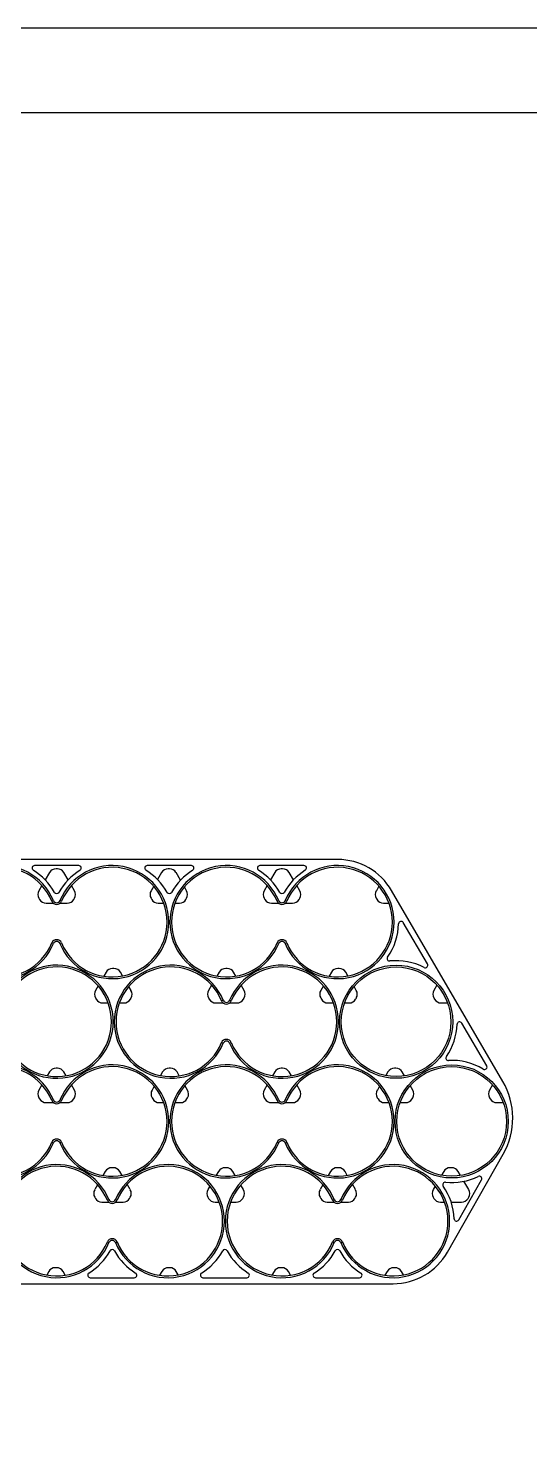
# Model space of a CAD drawing. Header units: millimetres. Extents: x -12 to 988, y -34 to 673.
# Drawn here: x 663 to 762.8, y 393.3 to 673.1 of the extents above; entities that cross this region are included whole.
import ezdxf

# ---------------------------------------------------------------- set-up
doc = ezdxf.new("R2010")
doc.units = ezdxf.units.MM

# ---------------------------------------------------------------- blocks, each defined once
blk = doc.blocks.new('新块')
at = {"color": 5}
blk.add_lwpolyline([(-242.21, -177.07), (213.92, -177.07), (213.92, 145.45), (-242.21, 145.45)], close=True, dxfattribs=at)
at = {"color": 6}
blk.add_lwpolyline([(-203.82, -169.39), (206.24, -169.39), (206.24, 137.77), (-203.82, 137.77)], close=True, dxfattribs=at)

msp = doc.modelspace()

# ---------------------------------------------------------------- linework, layer by layer
at = {"linetype": 'Continuous'}
for p, q in [((724.56, 507.76), (659.46, 507.76)), ((673.09, 506.56), (664.33, 506.56)), ((695.49, 506.56), (686.73, 506.56)), ((717.89, 506.56), (709.13, 506.56)), ((667.28, 505.17), (666.44, 503.72)), ((668.84, 505.92), (668.58, 505.92)), ((670.98, 503.72), (670.14, 505.17)), ((689.58, 505.17), (688.77, 503.78)), ((691.14, 505.92), (690.88, 505.92)), ((693.32, 503.65), (692.44, 505.17)), ((712.08, 505.17), (711.24, 503.72)), ((713.64, 505.92), (713.38, 505.92)), ((715.78, 503.72), (714.94, 505.17)), ((665.78, 502.58), (665.18, 501.54)), ((672.24, 501.54), (671.64, 502.58)), ((688, 502.45), (687.48, 501.54)), ((694.54, 501.54), (694.1, 502.31)), ((710.58, 502.58), (709.98, 501.54)), ((717.04, 501.54), (716.44, 502.58)), ((732.8, 502.45), (732.28, 501.54)), ((757.42, 463.63), (735.32, 501.58)), ((665.17, 500.04), (665.31, 499.81)), ((666.61, 499.06), (668.04, 499.06)), ((667.74, 499.46), (668.06, 499.6)), ((669.68, 499.46), (669.36, 499.6)), ((669.38, 499.06), (670.81, 499.06)), ((672.11, 499.81), (672.25, 500.04)), ((687.47, 500.04), (687.61, 499.81)), ((688.91, 499.06), (690, 499.06)), ((692.22, 499.06), (693.11, 499.06)), ((694.41, 499.81), (694.55, 500.04)), ((709.97, 500.04), (710.11, 499.81)), ((711.41, 499.06), (712.84, 499.06)), ((712.54, 499.46), (712.86, 499.6)), ((714.48, 499.46), (714.16, 499.6)), ((714.18, 499.06), (715.61, 499.06)), ((716.91, 499.81), (717.05, 500.04)), ((732.27, 500.04), (732.41, 499.81)), ((733.71, 499.06), (734.8, 499.06)), ((742.43, 486.98), (737.64, 495.22)), ((668.06, 491.03), (667.74, 491.16)), ((669.36, 491.03), (669.68, 491.16)), ((712.86, 491.03), (712.54, 491.16)), ((714.16, 491.03), (714.48, 491.16)), ((678.53, 485.34), (678.07, 484.55)), ((680.09, 486.09), (679.83, 486.09)), ((681.81, 484.61), (681.39, 485.34)), ((701.03, 485.34), (700.59, 484.58)), ((702.59, 486.09), (702.33, 486.09)), ((704.33, 484.58), (703.89, 485.34)), ((723.33, 485.34), (722.87, 484.55)), ((724.89, 486.09), (724.63, 486.09)), ((726.61, 484.61), (726.19, 485.34)), ((676.95, 482.62), (676.43, 481.71)), ((683.49, 481.71), (683.05, 482.48)), ((699.53, 482.76), (698.93, 481.71)), ((705.99, 481.71), (705.39, 482.76)), ((721.75, 482.62), (721.23, 481.71)), ((728.29, 481.71), (727.85, 482.48)), ((744.33, 482.76), (743.73, 481.71)), ((676.42, 480.21), (676.56, 479.98)), ((677.86, 479.23), (678.95, 479.23)), ((681.17, 479.23), (682.06, 479.23)), ((683.36, 479.98), (683.5, 480.21)), ((698.92, 480.21), (699.06, 479.98)), ((700.36, 479.23), (701.79, 479.23)), ((701.49, 479.64), (701.81, 479.77)), ((703.43, 479.64), (703.11, 479.77)), ((703.13, 479.23), (704.56, 479.23)), ((705.86, 479.98), (706, 480.21)), ((721.22, 480.21), (721.36, 479.98)), ((722.66, 479.23), (723.75, 479.23)), ((725.97, 479.23), (726.86, 479.23)), ((728.16, 479.98), (728.3, 480.21)), ((743.72, 480.21), (743.86, 479.98)), ((745.16, 479.23), (746.45, 479.23)), ((754.22, 466.74), (749.28, 475.23)), ((701.81, 471.2), (701.49, 471.34)), ((703.11, 471.2), (703.43, 471.34)), ((667.28, 465.51), (666.84, 464.75)), ((668.84, 466.26), (668.58, 466.26)), ((670.58, 464.75), (670.14, 465.51)), ((689.78, 465.51), (689.36, 464.78)), ((691.34, 466.26), (691.08, 466.26)), ((693.1, 464.72), (692.64, 465.51)), ((712.08, 465.51), (711.64, 464.75)), ((713.64, 466.26), (713.38, 466.26)), ((715.38, 464.75), (714.94, 465.51)), ((734.58, 465.51), (734.16, 464.78)), ((736.14, 466.26), (735.88, 466.26)), ((737.9, 464.72), (737.44, 465.51)), ((665.78, 462.93), (665.18, 461.88)), ((672.24, 461.88), (671.64, 462.93)), ((688.12, 462.65), (687.68, 461.88)), ((694.74, 461.88), (694.22, 462.79)), ((710.58, 462.93), (709.98, 461.88)), ((717.04, 461.88), (716.44, 462.93)), ((732.92, 462.65), (732.48, 461.88)), ((739.54, 461.88), (739.02, 462.79)), ((755.38, 462.93), (754.78, 461.88)), ((665.17, 460.38), (665.31, 460.15)), ((666.61, 459.4), (668.04, 459.4)), ((668.06, 459.94), (667.74, 459.81)), ((669.36, 459.94), (669.68, 459.81)), ((669.38, 459.4), (670.81, 459.4)), ((672.11, 460.15), (672.25, 460.38)), ((687.67, 460.38), (687.81, 460.15)), ((689.11, 459.4), (690, 459.4)), ((692.22, 459.4), (693.31, 459.4)), ((694.61, 460.15), (694.75, 460.38)), ((709.97, 460.38), (710.11, 460.15)), ((711.41, 459.4), (712.84, 459.4)), ((712.54, 459.81), (712.86, 459.94)), ((714.48, 459.81), (714.16, 459.94)), ((714.18, 459.4), (715.61, 459.4)), ((716.91, 460.15), (717.05, 460.38)), ((732.47, 460.38), (732.61, 460.15)), ((733.91, 459.4), (734.8, 459.4)), ((737.02, 459.4), (738.11, 459.4)), ((739.41, 460.15), (739.55, 460.38)), ((754.77, 460.38), (754.91, 460.15)), ((756.21, 459.4), (757.5, 459.4)), ((667.74, 451.51), (668.06, 451.37)), ((669.68, 451.51), (669.36, 451.37)), ((712.86, 451.37), (712.54, 451.51)), ((714.16, 451.37), (714.48, 451.51)), ((746.44, 429.68), (757.5, 449.17)), ((678.38, 445.71), (677.92, 444.91)), ((679.95, 446.46), (679.68, 446.46)), ((681.7, 444.93), (681.25, 445.71)), ((700.88, 445.71), (700.44, 444.95)), ((702.45, 446.46), (702.18, 446.46)), ((704.22, 444.9), (703.75, 445.71)), ((723.18, 445.71), (722.72, 444.91)), ((724.75, 446.46), (724.48, 446.46)), ((726.5, 444.93), (726.05, 445.71)), ((745.68, 445.71), (745.24, 444.95)), ((747.25, 446.46), (746.98, 446.46)), ((749.02, 444.9), (748.55, 445.71)), ((676.85, 443.07), (676.28, 442.09)), ((683.35, 442.09), (682.73, 443.15)), ((699.19, 442.79), (698.78, 442.09)), ((705.85, 442.09), (705.31, 443.01)), ((721.65, 443.07), (721.08, 442.09)), ((728.15, 442.09), (727.53, 443.15)), ((743.99, 442.79), (743.58, 442.09)), ((748.68, 436.07), (753.2, 444.02)), ((750.65, 442.09), (749.68, 443.75)), ((676.28, 440.59), (676.41, 440.35)), ((677.71, 439.6), (679.05, 439.6)), ((678.79, 439.98), (679.11, 440.11)), ((680.73, 439.98), (680.41, 440.11)), ((680.47, 439.6), (681.92, 439.6)), ((683.22, 440.35), (683.35, 440.59)), ((698.78, 440.59), (698.91, 440.35)), ((700.21, 439.6), (701.04, 439.6)), ((703.28, 439.6), (704.42, 439.6)), ((705.72, 440.35), (705.85, 440.59)), ((721.08, 440.59), (721.21, 440.35)), ((722.51, 439.6), (723.85, 439.6)), ((723.59, 439.98), (723.91, 440.11)), ((725.53, 439.98), (725.21, 440.11)), ((725.27, 439.6), (726.72, 439.6)), ((728.02, 440.35), (728.15, 440.59)), ((743.58, 440.59), (743.71, 440.35)), ((745.01, 439.6), (745.84, 439.6)), ((747.16, 439.6), (749.22, 439.6)), ((750.52, 440.35), (750.65, 440.59)), ((679.11, 431.54), (678.79, 431.68)), ((680.41, 431.54), (680.73, 431.68)), ((723.91, 431.54), (723.59, 431.68)), ((725.21, 431.54), (725.53, 431.68)), ((667.13, 425.82), (666.72, 425.11)), ((668.69, 426.57), (668.43, 426.57)), ((670.43, 425.06), (669.99, 425.82)), ((689.63, 425.82), (689.18, 425.05)), ((691.19, 426.57), (690.93, 426.57)), ((692.89, 425.13), (692.49, 425.82)), ((711.93, 425.82), (711.52, 425.11)), ((713.49, 426.57), (713.23, 426.57)), ((715.23, 425.06), (714.79, 425.82)), ((734.43, 425.82), (733.98, 425.05)), ((735.99, 426.57), (735.73, 426.57)), ((737.69, 425.13), (737.29, 425.82)), ((534.31, 423.38), (735.61, 423.38)), ((675.38, 424.58), (684.14, 424.58)), ((697.78, 424.58), (706.54, 424.58)), ((720.18, 424.58), (728.94, 424.58))]:
    msp.add_line(p, q, dxfattribs=at)
for centre, radius in [((736.21, 475.49), 11.25), ((736.21, 475.49), 10.9), ((747.26, 455.66), 11.25), ((747.26, 455.66), 10.9)]:
    msp.add_circle(centre, radius, dxfattribs=at)
for centre, radius, start, end in [((657.66, 495.31), 11.25, 22.3789, 337.6211), ((664.33, 506.06), 0.5, 90, 238.1902), ((679.76, 495.31), 11.25, 202.3789, 157.6211), ((673.09, 506.06), 0.5, 301.8098, 90), ((686.73, 506.06), 0.5, 90, 238.1902), ((702.46, 495.31), 11.25, 22.3789, 337.6211), ((695.49, 506.06), 0.5, 301.8098, 90), ((709.13, 506.06), 0.5, 90, 238.1902), ((724.56, 495.31), 11.25, 202.3789, 157.6211), ((717.89, 506.06), 0.5, 301.8098, 90), ((724.56, 495.31), 12.45, 30.222, 90), ((657.66, 495.31), 10.9, 22.3789, 337.6211), ((657.66, 495.31), 12.15, 29.13, 58.1902), ((668.58, 504.42), 1.5, 90, 149.9136), ((668.84, 504.42), 1.5, 30.0864, 90), ((679.76, 495.31), 12.15, 121.8098, 150.87), ((679.76, 495.31), 10.9, 202.3789, 157.6211), ((680.06, 495.31), 12.15, 29.13, 58.1902), ((690.88, 504.42), 1.5, 90, 149.9136), ((691.14, 504.42), 1.5, 30.0864, 90), ((702.16, 495.31), 12.15, 121.8098, 150.87), ((702.46, 495.31), 10.9, 22.3789, 337.6211), ((702.46, 495.31), 12.15, 29.13, 58.1902), ((713.38, 504.42), 1.5, 90, 149.9136), ((713.64, 504.42), 1.5, 30.0864, 90), ((724.56, 495.31), 12.15, 121.8098, 150.87), ((724.56, 495.31), 10.9, 202.3789, 157.6211), ((666.47, 500.79), 1.5, 149.9136, 209.8272), ((668.71, 501.47), 0.5, 209.13, 330.87), ((670.94, 500.79), 1.5, 330.1728, 30.0864), ((688.77, 500.79), 1.5, 149.9136, 209.8272), ((691.11, 501.47), 0.5, 209.13, 330.87), ((693.24, 500.79), 1.5, 330.1728, 30.0864), ((711.27, 500.79), 1.5, 149.9136, 209.8272), ((713.51, 501.47), 0.5, 209.13, 330.87), ((715.74, 500.79), 1.5, 330.1728, 30.0864), ((733.57, 500.79), 1.5, 149.9136, 209.8272), ((666.61, 500.56), 1.5, 209.8272, 270), ((668.71, 499.86), 1.05, 202.3789, 337.6211), ((668.71, 499.86), 0.7, 202.3789, 337.6211), ((670.81, 500.56), 1.5, 270, 330.1728), ((688.91, 500.56), 1.5, 209.8272, 270), ((693.11, 500.56), 1.5, 270, 330.1728), ((711.41, 500.56), 1.5, 209.8272, 270), ((713.51, 499.86), 1.05, 202.3789, 337.6211), ((713.51, 499.86), 0.7, 202.3789, 337.6211), ((715.61, 500.56), 1.5, 270, 330.1728), ((733.71, 500.56), 1.5, 209.8272, 270), ((737.2, 494.96), 0.5, 30.222, 178.4122), ((724.56, 495.31), 12.15, 325.0659, 358.4122), ((668.71, 490.76), 1.05, 22.3789, 157.6211), ((668.71, 490.76), 0.7, 22.3789, 157.6211), ((713.51, 490.76), 1.05, 22.3789, 157.6211), ((713.51, 490.76), 0.7, 22.3789, 157.6211), ((734.93, 488.07), 0.5, 145.0659, 275.8047), ((736.21, 475.49), 12.15, 62.7601, 95.8047), ((742, 486.73), 0.5, 242.7601, 30.222), ((668.71, 475.49), 11.25, 202.3789, 157.6211), ((668.71, 475.49), 10.9, 202.3789, 157.6211), ((679.83, 484.59), 1.5, 90, 149.9136), ((680.09, 484.59), 1.5, 30.0864, 90), ((691.41, 475.49), 11.25, 22.3789, 337.6211), ((691.41, 475.49), 10.9, 22.3789, 337.6211), ((702.33, 484.59), 1.5, 90, 149.9136), ((702.59, 484.59), 1.5, 30.0864, 90), ((713.51, 475.49), 11.25, 202.3789, 157.6211), ((713.51, 475.49), 10.9, 202.3789, 157.6211), ((724.63, 484.59), 1.5, 90, 149.9136), ((724.89, 484.59), 1.5, 30.0864, 90), ((677.72, 480.96), 1.5, 149.9136, 209.8272), ((682.19, 480.96), 1.5, 330.1728, 30.0864), ((700.22, 480.96), 1.5, 149.9136, 209.8272), ((704.69, 480.96), 1.5, 330.1728, 30.0864), ((722.52, 480.96), 1.5, 149.9136, 209.8272), ((726.99, 480.96), 1.5, 330.1728, 30.0864), ((745.02, 480.96), 1.5, 149.9136, 209.8272), ((677.86, 480.73), 1.5, 209.8272, 270), ((682.06, 480.73), 1.5, 270, 330.1728), ((700.36, 480.73), 1.5, 209.8272, 270), ((702.46, 480.04), 1.05, 202.3789, 337.6211), ((702.46, 480.04), 0.7, 202.3789, 337.6211), ((704.56, 480.73), 1.5, 270, 330.1728), ((722.66, 480.73), 1.5, 209.8272, 270), ((726.86, 480.73), 1.5, 270, 330.1728), ((745.16, 480.73), 1.5, 209.8272, 270), ((736.21, 475.49), 12.15, 325.3327, 357.6839), ((748.85, 474.97), 0.5, 30.222, 177.6839), ((702.46, 470.94), 1.05, 22.3789, 157.6211), ((702.46, 470.94), 0.7, 22.3789, 157.6211), ((746.61, 468.29), 0.5, 145.3327, 272.9262), ((747.26, 455.66), 12.15, 58.9096, 92.9262), ((657.66, 455.66), 11.25, 22.3789, 337.6211), ((657.66, 455.66), 10.9, 22.3789, 337.6211), ((668.58, 464.76), 1.5, 90, 149.9136), ((668.84, 464.76), 1.5, 30.0864, 90), ((679.76, 455.66), 11.25, 202.3789, 157.6211), ((679.76, 455.66), 10.9, 202.3789, 157.6211), ((691.08, 464.76), 1.5, 90, 149.9136), ((702.46, 455.66), 11.25, 22.3789, 337.6211), ((691.34, 464.76), 1.5, 30.0864, 90), ((702.46, 455.66), 10.9, 22.3789, 337.6211), ((713.38, 464.76), 1.5, 90, 149.9136), ((713.64, 464.76), 1.5, 30.0864, 90), ((724.56, 455.66), 11.25, 202.3789, 157.6211), ((724.56, 455.66), 10.9, 202.3789, 157.6211), ((735.88, 464.76), 1.5, 90, 149.9136), ((736.14, 464.76), 1.5, 30.0864, 90), ((753.79, 466.49), 0.5, 238.9096, 30.222), ((666.47, 461.13), 1.5, 149.9136, 209.8272), ((670.94, 461.13), 1.5, 330.1728, 30.0864), ((688.97, 461.13), 1.5, 149.9136, 209.8272), ((693.44, 461.13), 1.5, 330.1728, 30.0864), ((711.27, 461.13), 1.5, 149.9136, 209.8272), ((715.74, 461.13), 1.5, 330.1728, 30.0864), ((733.77, 461.13), 1.5, 149.9136, 209.8272), ((738.24, 461.13), 1.5, 330.1728, 30.0864), ((756.07, 461.13), 1.5, 149.9136, 209.8272), ((744.89, 456.33), 14.5, 330.4132, 30.222), ((666.61, 460.9), 1.5, 209.8272, 270), ((668.71, 460.21), 1.05, 202.3789, 337.6211), ((668.71, 460.21), 0.7, 202.3789, 337.6211), ((670.81, 460.9), 1.5, 270, 330.1728), ((689.11, 460.9), 1.5, 209.8272, 270), ((693.31, 460.9), 1.5, 270, 330.1728), ((711.41, 460.9), 1.5, 209.8272, 270), ((713.51, 460.21), 1.05, 202.3789, 337.6211), ((713.51, 460.21), 0.7, 202.3789, 337.6211), ((715.61, 460.9), 1.5, 270, 330.1728), ((733.91, 460.9), 1.5, 209.8272, 270), ((738.11, 460.9), 1.5, 270, 330.1728), ((756.21, 460.9), 1.5, 209.8272, 270), ((668.71, 451.11), 1.05, 22.3789, 157.6211), ((668.71, 451.11), 0.7, 22.3789, 157.6211), ((713.51, 451.11), 1.05, 22.3789, 157.6211), ((713.51, 451.11), 0.7, 22.3789, 157.6211), ((668.71, 435.83), 11.25, 22.3789, 337.6211), ((668.71, 435.83), 10.9, 22.3789, 337.6211), ((679.68, 444.96), 1.5, 90, 149.9136), ((679.95, 444.96), 1.5, 30.0864, 90), ((690.81, 435.83), 11.25, 202.3789, 157.6211), ((690.81, 435.83), 10.9, 202.3789, 157.6211), ((702.18, 444.96), 1.5, 90, 149.9136), ((713.51, 435.83), 11.25, 22.3789, 337.6211), ((702.45, 444.96), 1.5, 30.0864, 90), ((713.51, 435.83), 10.9, 22.3789, 337.6211), ((724.48, 444.96), 1.5, 90, 149.9136), ((724.75, 444.96), 1.5, 30.0864, 90), ((735.61, 435.83), 11.25, 202.3789, 157.6211), ((735.61, 435.83), 10.9, 202.3789, 157.6211), ((746.98, 444.96), 1.5, 90, 149.9136), ((747.25, 444.96), 1.5, 30.0864, 90), ((745.98, 443.07), 0.5, 84.1953, 214.9341), ((735.61, 435.83), 12.15, 2.2231, 34.9341), ((747.26, 455.66), 12.15, 264.1953, 295.7873), ((752.76, 444.27), 0.5, 330.4132, 115.7873), ((677.58, 441.33), 1.5, 149.9136, 209.8272), ((677.71, 441.1), 1.5, 209.8272, 270), ((679.76, 440.38), 1.05, 202.3789, 337.6211), ((679.76, 440.38), 0.7, 202.3789, 337.6211), ((681.92, 441.1), 1.5, 270, 330.1728), ((682.05, 441.33), 1.5, 330.1728, 30.0864), ((700.08, 441.33), 1.5, 149.9136, 209.8272), ((700.21, 441.1), 1.5, 209.8272, 270), ((704.42, 441.1), 1.5, 270, 330.1728), ((704.55, 441.33), 1.5, 330.1728, 30.0864), ((722.38, 441.33), 1.5, 149.9136, 209.8272), ((722.51, 441.1), 1.5, 209.8272, 270), ((724.56, 440.38), 1.05, 202.3789, 337.6211), ((724.56, 440.38), 0.7, 202.3789, 337.6211), ((726.72, 441.1), 1.5, 270, 330.1728), ((726.85, 441.33), 1.5, 330.1728, 30.0864), ((744.88, 441.33), 1.5, 149.9136, 209.8272), ((745.01, 441.1), 1.5, 209.8272, 270), ((749.22, 441.1), 1.5, 270, 330.1728), ((749.35, 441.33), 1.5, 330.1728, 30.0864), ((748.25, 436.32), 0.5, 182.2231, 330.4132), ((679.76, 431.28), 1.05, 22.3789, 157.6211), ((679.76, 431.28), 0.7, 22.3789, 157.6211), ((724.56, 431.28), 1.05, 22.3789, 157.6211), ((724.56, 431.28), 0.7, 22.3789, 157.6211), ((668.71, 435.83), 12.15, 301.8098, 330.87), ((679.76, 429.67), 0.5, 29.13, 150.87), ((690.81, 435.83), 12.15, 209.13, 238.1902), ((691.11, 435.83), 12.15, 301.8098, 330.87), ((702.16, 429.67), 0.5, 29.13, 150.87), ((713.21, 435.83), 12.15, 209.13, 238.1902), ((713.51, 435.83), 12.15, 301.8098, 330.87), ((724.56, 429.67), 0.5, 29.13, 150.87), ((735.61, 435.83), 12.15, 209.13, 238.1902), ((735.61, 435.83), 12.45, 270, 330.4132), ((668.43, 425.07), 1.5, 90, 149.9136), ((668.69, 425.07), 1.5, 30.0864, 90), ((675.38, 425.08), 0.5, 121.8098, 270), ((684.14, 425.08), 0.5, 270, 58.1902), ((690.93, 425.07), 1.5, 90, 149.9136), ((691.19, 425.07), 1.5, 30.0864, 90), ((697.78, 425.08), 0.5, 121.8098, 270), ((706.54, 425.08), 0.5, 270, 58.1902), ((713.23, 425.07), 1.5, 90, 149.9136), ((713.49, 425.07), 1.5, 30.0864, 90), ((720.18, 425.08), 0.5, 121.8098, 270), ((728.94, 425.08), 0.5, 270, 58.1902), ((735.73, 425.07), 1.5, 90, 149.9136), ((735.99, 425.07), 1.5, 30.0864, 90)]:
    msp.add_arc(centre, radius, start, end, dxfattribs=at)

# ---------------------------------------------------------------- block references
at = {"color": 3, "xscale": 2.1923301712494, "yscale": 2.1923301712494, "zscale": 2.1923301712494}
msp.add_blockref('新块', (518.64, 354.26), dxfattribs=at)

doc.saveas('drawing.dxf')
